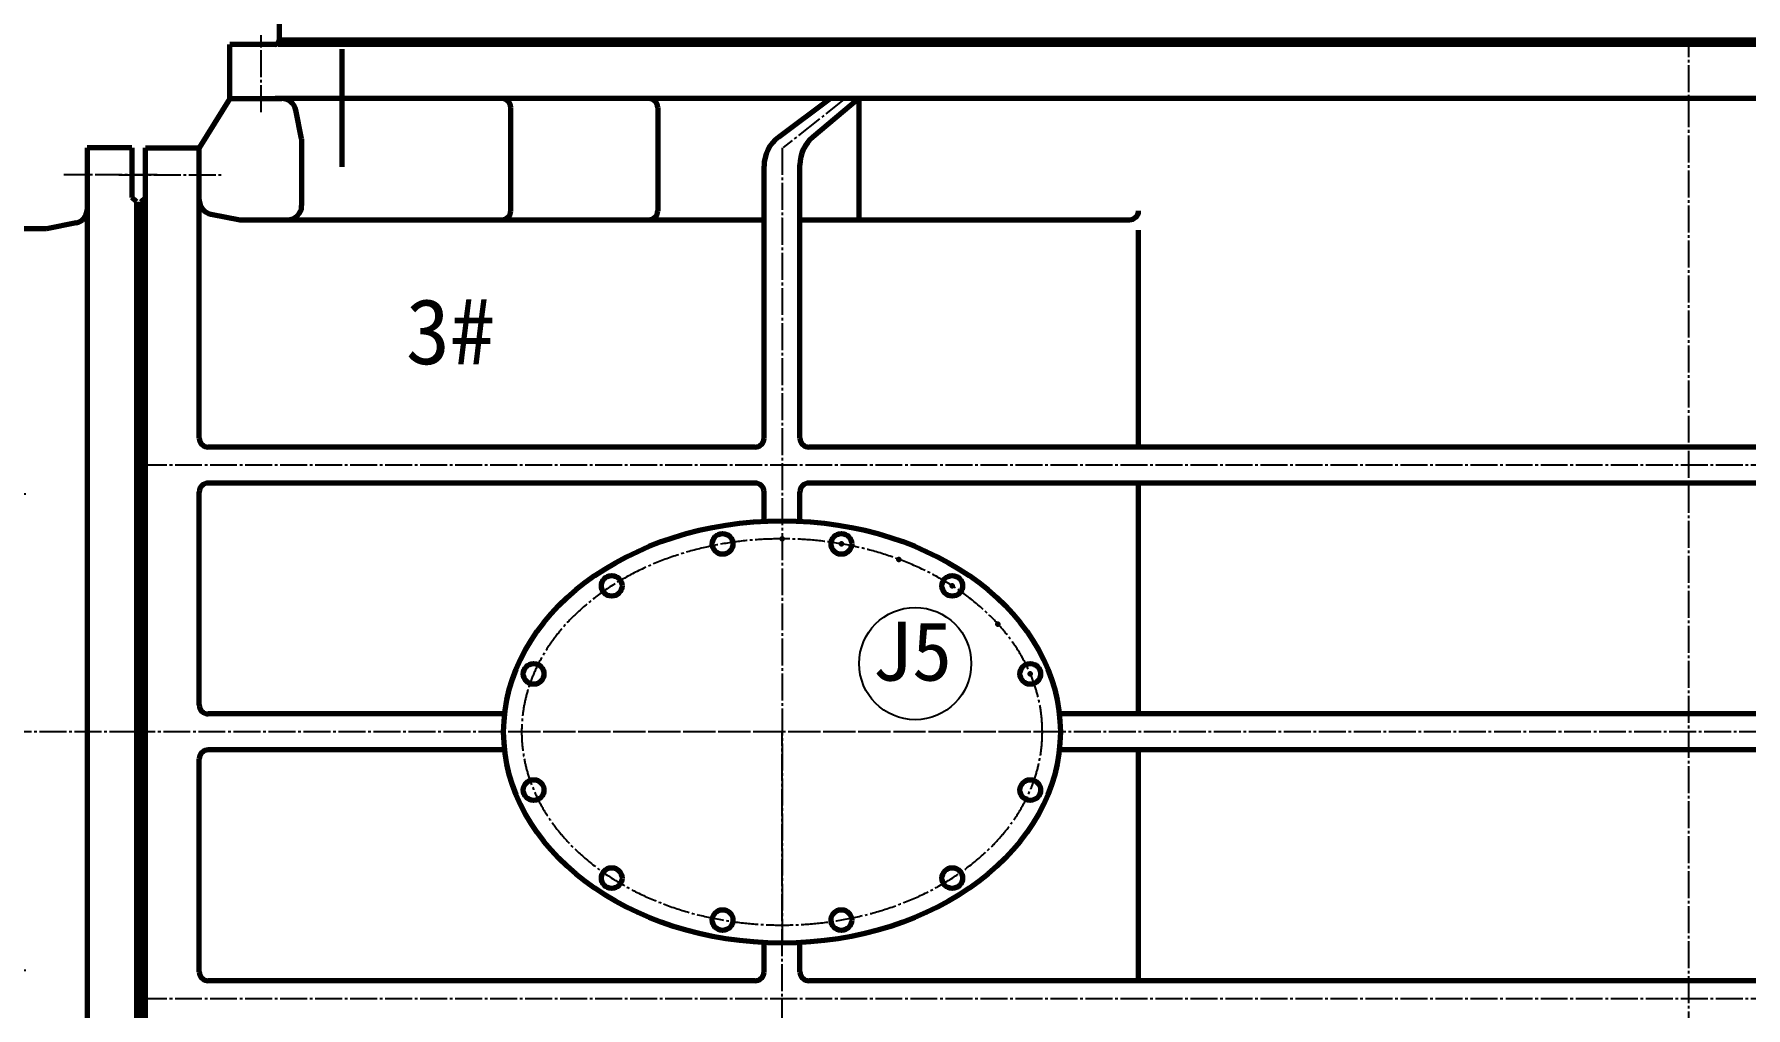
# Model space of a CAD drawing. Header units: millimetres. Extents: x -12040 to 11740, y -16820 to 16820.
# Drawn here: x -6998 to -5092, y -10955 to -9871 of the extents above; entities that cross this region are included whole.
import ezdxf

# ---------------------------------------------------------------- set-up
doc = ezdxf.new("R2010")
doc.units = ezdxf.units.MM
doc.linetypes.add('EB_DASHDOT', pattern=[39, 30, -3, 3, -3])
for name, color, linetype, lineweight in [('CAXA0', 7, 'Continuous', 70), ('CAXA1', 1, 'EB_DASHDOT', 25), ('CAXA3', 7, 'Continuous', 25), ('CAXA4', 3, 'Continuous', 25)]:
    doc.layers.add(name, color=color, linetype=linetype, lineweight=lineweight)
doc.styles.add('UserTxtStyle1', font='SIMFANG.TTF')
doc.styles.add('UserTxtStyle2', font='SIMFANG.TTF')
doc.styles.add('标准', font='SIMFANG.TTF')
doc.dimstyles.new('标准', dxfattribs={"dimscale": 20, "dimtxt": 3.5, "dimasz": 4, "dimexe": 2, "dimexo": 0, "dimtad": 1, "dimdsep": 46, "dimtxsty": '标准', "dimcen": 0, "dimdle": 6, "dimaunit": 1, "dimazin": 2, "dimtfac": 1, "dimtdec": 3, "dimtmove": 0, "dimatfit": 3, "dimfxl": 0, "dimtolj": 1, "dimtzin": 0, "dimarcsym": 0})

# ---------------------------------------------------------------- blocks, each defined once
blk = doc.blocks.new('CAXBLOCK16', base_point=(-5155.2, -11417.6))
at = {"layer": 'CAXA0', "linetype": 'EB_DASHDOT', "lineweight": 25}
for p, q in [((-6745.2, -9957.7), (-6745.2, -9872.2)), ((-6903.8, -10027.6), (-6787.4, -10027.6)), ((-6903.8, -10027.6), (-6787.4, -10027.6)), ((-3496.2, -10350.6), (-6879.2, -10350.6)), ((-3431.2, -10647.6), (-6879.2, -10647.6)), ((-6165.2, -11287.2), (-6165.2, -10647.6)), ((-3496.2, -10944.6), (-6879.2, -10944.6))]:
    blk.add_line(p, q, dxfattribs=at)
at = {"layer": 'CAXA0'}
for p, q in [((-6780.2, -9942.6), (-6780.2, -9882.6)), ((-6730.2, -9882.6), (-6780.2, -9882.6)), ((-3580, -9882.6), (-6726.3, -9882.6)), ((-3585.2, -9877.6), (-6725.2, -9877.6)), ((-6655.2, -10018.5), (-6655.2, -9887.6)), ((-6780.2, -9942.6), (-6814.2, -9997.6)), ((-6780.2, -9942.6), (-6722.3, -9942.6)), ((-3588.1, -9942.6), (-6729.8, -9942.6)), ((-6111.5, -9942.6), (-6169.1, -9985.6)), ((-6079.8, -9942.6), (-6131, -9985.6)), ((-6079.8, -9942.6), (-6079.8, -10077.6)), ((-6700.2, -9987.6), (-6706.6, -9955.5)), ((-6700.2, -9987.6), (-6706.6, -9955.5)), ((-6467.2, -10067.6), (-6467.2, -9952.6)), ((-6303.5, -9952.6), (-6303.5, -10067.6)), ((-6700.2, -9987.6), (-6700.2, -10061.6)), ((-6874.2, -9997.6), (-6814.2, -9997.6)), ((-6874.2, -10052.6), (-6874.2, -9997.6)), ((-6874.2, -9997.6), (-6814.2, -9997.6)), ((-6874.2, -10052.6), (-6874.2, -9997.6)), ((-6814.2, -10055.5), (-6814.2, -9997.6)), ((-6814.2, -10055.5), (-6814.2, -9997.6)), ((-6185.2, -10320.6), (-6185.2, -10017.7)), ((-6145.2, -10320.6), (-6145.2, -10016.3)), ((-6879.2, -10057.6), (-6874.2, -10052.6)), ((-6879.2, -10057.6), (-6874.2, -10052.6)), ((-6879.2, -11237.6), (-6879.2, -10057.6)), ((-6879.2, -11237.6), (-6879.2, -10057.6)), ((-6874.2, -11297.6), (-6874.2, -10052.6)), ((-6814.2, -10320.6), (-6814.2, -10055.5)), ((-6801.4, -10071.2), (-6769.2, -10077.6)), ((-6769.2, -10077.6), (-6716.2, -10077.6)), ((-6716.2, -10077.6), (-6185.2, -10077.6)), ((-6165.7, -10077.6), (-6165.2, -10077.6)), ((-6145.2, -10077.6), (-5778.1, -10077.6)), ((-5768.1, -10330.6), (-5768.1, -10089.1)), ((-6195.2, -10330.6), (-6804.2, -10330.6)), ((-4175.2, -10330.6), (-6135.2, -10330.6)), ((-6814.2, -10617.6), (-6814.2, -10380.6)), ((-6195.2, -10370.6), (-6804.2, -10370.6)), ((-6185.2, -10413.1), (-6185.2, -10380.6)), ((-6145.2, -10413.1), (-6145.2, -10380.6)), ((-4175.2, -10370.6), (-6135.2, -10370.6)), ((-5768.1, -10627.6), (-5768.1, -10370.6)), ((-6474.1, -10627.6), (-6804.2, -10627.6)), ((-4175.2, -10627.6), (-5856.3, -10627.6)), ((-6474.1, -10667.6), (-6804.2, -10667.6)), ((-4175.2, -10667.6), (-5856.3, -10667.6)), ((-5768.1, -10924.6), (-5768.1, -10667.6)), ((-6814.2, -10914.6), (-6814.2, -10677.6)), ((-6185.2, -10914.6), (-6185.2, -10882.1)), ((-6145.2, -10914.6), (-6145.2, -10882.1)), ((-6195.2, -10924.6), (-6804.2, -10924.6)), ((-4175.2, -10924.6), (-6135.2, -10924.6))]:
    blk.add_line(p, q, dxfattribs=at)
for centre in [(-6231.4, -10438.3), (-6099.1, -10438.3), (-6354.9, -10485), (-5975.6, -10485), (-6441.8, -10583), (-5888.7, -10583), (-6441.8, -10712.3), (-5888.7, -10712.3), (-6354.9, -10810.3), (-5975.6, -10810.3), (-6231.4, -10857), (-6099.1, -10857)]:
    blk.add_circle(centre, 11.5, dxfattribs=at)
for centre, radius, start, end in [((-6730.2, -9877.6), 5, 270, 360), ((-6722.3, -9958.6), 16, 11.3099, 90), ((-6477.2, -9952.6), 10, 0, 90), ((-6313.5, -9952.6), 10, 0, 90), ((-6145.2, -10017.7), 40, 126.742, 180), ((-6105.2, -10016.3), 40, 130.059, 180), ((-6798.2, -10055.5), 16, 180, 258.6901), ((-6716.2, -10061.6), 16, 270, 360), ((-6477.2, -10067.6), 10, 270, 360), ((-6313.5, -10067.6), 10, 270, 360), ((-5778.1, -10067.6), 10, 270, 360), ((-6804.2, -10320.6), 10, 180, 270), ((-6195.2, -10320.6), 10, 270, 360), ((-6135.2, -10320.6), 10, 180, 270), ((-6804.2, -10380.6), 10, 90, 180), ((-6195.2, -10380.6), 10, 0, 90), ((-6135.2, -10380.6), 10, 90, 180), ((-6804.2, -10617.6), 10, 180, 270), ((-6804.2, -10677.6), 10, 90, 180), ((-6804.2, -10914.6), 10, 180, 270), ((-6195.2, -10914.6), 10, 270, 360), ((-6135.2, -10914.6), 10, 180, 270)]:
    blk.add_arc(centre, radius, start, end, dxfattribs=at)
blk.add_ellipse((-6165.2, -10647.6), major_axis=(310, 0), ratio=0.758065, dxfattribs=at)
at = {"layer": 'CAXA0', "linetype": 'EB_DASHDOT', "lineweight": 25}
blk.add_rational_spline([(-6165.2, -10432.6), (-6455.2, -10432.6), (-6455.2, -10647.6), (-6455.2, -10862.6), (-6165.2, -10862.6), (-5875.2, -10862.6), (-5875.2, -10647.6)], [1, 0.707106781187, 1, 0.707106781187, 1, 0.707106781187, 1], degree=2, knots=[0, 0, 0, 398.776126, 398.776126, 797.552253, 797.552253, 1196.328379, 1196.328379, 1196.328379], dxfattribs=at)
blk.add_rational_spline([(-5875.2, -10647.6), (-5875.2, -10432.6), (-6165.2, -10432.6)], [1, 0.707106781187, 1], degree=2, dxfattribs=at)
at = {"layer": 'CAXA0', "linetype": 'Continuous', "lineweight": 70}
for p in [(-6165.2, -10432.6), (-6099.1, -10438.3), (-6035, -10455.5), (-5975.6, -10485), (-5924.7, -10527.5), (-5888.7, -10583)]:
    blk.add_point(p, dxfattribs=at)
at = {"layer": 'CAXA1', "linetype": 'EB_DASHDOT', "lineweight": 25}
for p, q in [((-5155.2, -11417.6), (-5155.2, -9877.6)), ((-6092.7, -9940.8), (-6163.9, -9997.2)), ((-6165.2, -9997.5), (-6165.2, -10882.6)), ((-5855.2, -10647.6), (-6475.2, -10647.6))]:
    blk.add_line(p, q, dxfattribs=at)
blk = doc.blocks.new('CAXBLOCK239', base_point=(-6884.2, -10057.6))
at = {"layer": 'CAXA0'}
for p, q in [((-6889.2, -9997.6), (-6939.2, -9997.6)), ((-6939.2, -9997.6), (-6939.2, -11228.9)), ((-6889.2, -9997.6), (-6889.2, -10052.6)), ((-6884.2, -10057.6), (-6889.2, -10052.6)), ((-6884.2, -10057.6), (-6884.2, -11237.6)), ((-6951.3, -10081), (-6984.2, -10087.6)), ((-6984.2, -10087.6), (-7100, -10087.6)), ((-7184.2, -10165.9), (-7184.2, -11139.6)), ((-6984.2, -11207.6), (-7100, -11207.6)), ((-6951.3, -11214.2), (-6984.2, -11207.6)), ((-6939.2, -11297.6), (-6939.2, -11228.9)), ((-6884.2, -11237.6), (-6889.2, -11242.6)), ((-6889.2, -11297.6), (-6889.2, -11242.6)), ((-6889.2, -11297.6), (-6939.2, -11297.6))]:
    blk.add_line(p, q, dxfattribs=at)
at = {"layer": 'CAXA0', "linetype": 'EB_DASHDOT', "lineweight": 25}
for p, q in [((-6861.1, -10027.6), (-6964.9, -10027.6)), ((-7339.6, -10182.6), (-7279.6, -10182.6)), ((-7334.2, -10382.6), (-7007.5, -10382.6)), ((-7350.3, -10582.6), (-7279.6, -10582.6)), ((-7337.8, -10712.6), (-7279.6, -10712.6)), ((-7334.2, -10912.6), (-7007.5, -10912.6)), ((-7348.5, -11112.6), (-7279.6, -11112.6)), ((-6861.1, -11267.6), (-6964.9, -11267.6))]:
    blk.add_line(p, q, dxfattribs=at)
at = {"layer": 'CAXA0', "linetype": 'Continuous', "lineweight": 70}
for p, q in [((-7330.2, -10160.1), (-7296.2, -10160.1)), ((-7330.2, -10160.1), (-7330.2, -10193.6)), ((-7296.2, -10160.1), (-7296.2, -10208.6)), ((-7334.2, -10197.6), (-7330.2, -10193.6)), ((-7334.2, -10197.6), (-7334.2, -10567.6)), ((-7296.2, -10605.1), (-7296.2, -10197)), ((-7296.2, -10208.6), (-7276.2, -10212.6)), ((-7276.2, -10212.6), (-7239.2, -10212.6)), ((-7276.2, -10212.6), (-7235.9, -10212.6)), ((-7296.2, -10556.6), (-7276.2, -10552.6)), ((-7276.2, -10552.6), (-7239.2, -10552.6)), ((-7334.2, -10567.6), (-7330.2, -10571.6)), ((-7330.2, -10605.1), (-7330.2, -10571.6)), ((-7330.2, -10605.1), (-7296.2, -10605.1)), ((-7330.2, -10690.1), (-7296.2, -10690.1)), ((-7330.2, -10690.1), (-7330.2, -10723.6)), ((-7296.2, -10690.1), (-7296.2, -11101.1)), ((-7334.2, -10727.6), (-7330.2, -10723.6)), ((-7334.2, -10727.6), (-7334.2, -11097.6)), ((-7296.2, -10738.6), (-7276.2, -10742.6)), ((-7276.2, -10742.6), (-7239.2, -10742.6)), ((-7296.2, -11086.6), (-7276.2, -11082.6)), ((-7296.2, -11135.1), (-7296.2, -11086.6)), ((-7276.2, -11082.6), (-7235.9, -11082.6)), ((-7334.2, -11097.6), (-7330.2, -11101.6)), ((-7330.2, -11135.1), (-7330.2, -11101.6)), ((-7330.2, -11135.1), (-7296.2, -11135.1))]:
    blk.add_line(p, q, dxfattribs=at)
at = {"layer": 'CAXA0'}
for centre, start, end in [((-6954.2, -10066.3), 281.3099, 0), ((-6954.2, -11228.9), 0, 78.6901)]:
    blk.add_arc(centre, 15, start, end, dxfattribs=at)
at = {"layer": 'CAXA0', "linetype": 'Continuous', "lineweight": 70}
for centre, radius, start, end in [((-7100, -10172.6), 85, 90, 173.8494), ((-7239.2, -10157.6), 55, 270, 353.8494), ((-7239.2, -10607.6), 55, 0, 90), ((-7239.2, -10687.6), 55, 270, 360), ((-7239.2, -11137.6), 55, 6.1506, 90), ((-7100, -11122.6), 85, 186.1506, 270)]:
    blk.add_arc(centre, radius, start, end, dxfattribs=at)
at = {"layer": 'CAXA1', "linetype": 'EB_DASHDOT', "lineweight": 25}
blk.add_line((-6884.2, -10647.6), (-7184.2, -10647.6), dxfattribs=at)
blk = doc.blocks.new('*CAXBLOCK272273')
at = {"layer": 'CAXA4', "linetype": 'Continuous', "lineweight": 25}
for points in [[(-9366, -1622.6), (-9376, -1702.6), (-9356, -1702.6)], [(-9366, -14137.6), (-9376, -14057.6), (-9356, -14057.6)]]:
    blk.add_hatch(color=0, dxfattribs=at).paths.add_polyline_path(points, flags=0)
at = {"layer": 'CAXA4', "color": 0, "linetype": 'Continuous', "lineweight": 25}
for p, q in [((-8424.1, -1622.6), (-9406, -1622.6)), ((-9366, -1622.6), (-9366, -14137.6)), ((-6885.2, -14137.6), (-9406, -14137.6))]:
    blk.add_line(p, q, dxfattribs=at)
at = {"layer": 'CAXA4', "color": 0, "linetype": 'Continuous', "lineweight": 25, "insert": (-9506, -8006.6), "char_height": 72.993, "attachment_point": 1, "rotation": 90, "style": 'UserTxtStyle2'}
blk.add_mtext('\\fFangSong_GB2312|b0|i0|p34;12515', dxfattribs=at)

msp = doc.modelspace()

# ---------------------------------------------------------------- linework, layer by layer
at = {"layer": 'CAXA0'}
msp.add_line((-6725.221, -9817.632), (-6725.221, -9877.632), dxfattribs=at)
at = {"layer": 'CAXA3', "linetype": 'Continuous', "lineweight": 25}
msp.add_circle((-6016.845, -10571.566), 62.437, dxfattribs=at)

# ---------------------------------------------------------------- block references
at = {"layer": 'CAXA0'}
msp.add_blockref('CAXBLOCK16', (-5155.221, -11417.632), dxfattribs=at)
at = {"layer": 'CAXA0', "linetype": 'Continuous', "lineweight": 25}
msp.add_blockref('CAXBLOCK239', (-6884.221, -10057.632), dxfattribs=at)

# ---------------------------------------------------------------- texts
at = {"layer": 'CAXA4', "linetype": 'Continuous', "lineweight": 25, "attachment_point": 1, "style": 'UserTxtStyle1'}
for s, insert, char_height in [('\\fFangSong_GB2312|b0|i0|p34;3#', (-6584.35, -10165.331), 72.9927), ('\\fFangSong_GB2312|b0|i0|p34;J5', (-6065.07, -10524.86), 65.69343)]:
    msp.add_mtext(s, dxfattribs=dict(at, insert=insert, char_height=char_height))

# ---------------------------------------------------------------- dimensions: what is measured, and where the dimension line sits
at = {"layer": 'CAXA4', "linetype": 'Continuous', "lineweight": 25}
dim = msp.add_linear_dim(base=(-9365.959, -13943.5), p1=(-8424.147, -1622.632), p2=(-6885.221, -14137.632), angle=90, text='\\fFangSong_GB2312;12515', dimstyle='标准', dxfattribs=at)
dim.commit()
dim.dimension.update_dxf_attribs({"geometry": '*CAXBLOCK272273', "text_midpoint": (-9455.959, -7880.132)})

doc.saveas('drawing.dxf')
